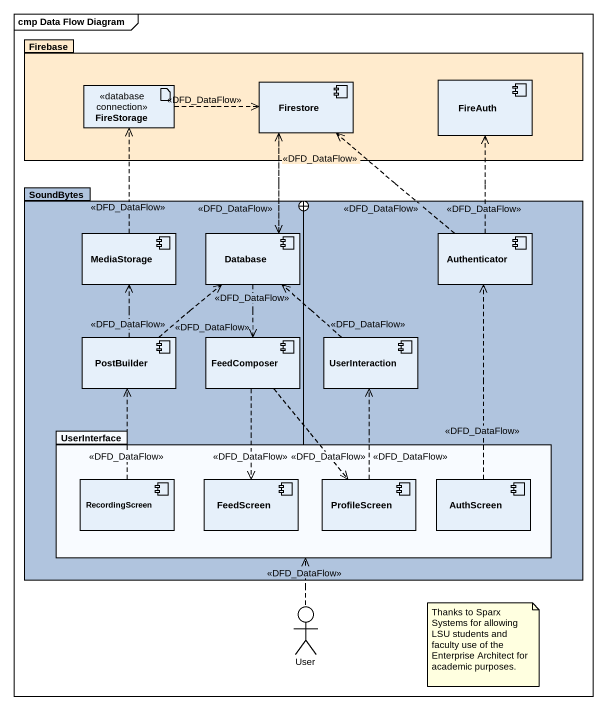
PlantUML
@startuml
mainframe cmp Data Flow Diagram
package Firebase #FFEBCD {
  artifact FireStorage <<database connection>>
  component Firestore
  component FireAuth
}
package SoundBytes #B0C4DE {
  component MediaStorage
  component "Database" as Database_
  component Authenticator
  component PostBuilder
  component FeedComposer
  component UserInteraction
  package UserInterface {
    component RecordingScreen
    component FeedScreen
    component ProfileScreen
    component AuthScreen
  }
}
actor User
FireStorage .right.> Firestore : <<DFD_DataFlow>>
Firestore ..> Database_ : <<DFD_DataFlow>>
MediaStorage .up.> FireStorage : <<DFD_DataFlow>>
Database_ .up.> Firestore : <<DFD_DataFlow>>
Database_ ..> FeedComposer : <<DFD_DataFlow>>
Authenticator .up.> Firestore : <<DFD_DataFlow>>
Authenticator .up.> FireAuth : <<DFD_DataFlow>>
PostBuilder .up.> MediaStorage : <<DFD_DataFlow>>
PostBuilder .up.> Database_ : <<DFD_DataFlow>>
FeedComposer ..> FeedScreen : <<DFD_DataFlow>>
FeedComposer ..> ProfileScreen : <<DFD_DataFlow>>
UserInteraction .up.> Database_ : <<DFD_DataFlow>>
UserInterface -up-+ SoundBytes
RecordingScreen .up.> PostBuilder : <<DFD_DataFlow>>
ProfileScreen .up.> UserInteraction : <<DFD_DataFlow>>
AuthScreen .up.> Authenticator : <<DFD_DataFlow>>
User .up.> UserInterface : <<DFD_DataFlow>>
note as N1
  Thanks to Sparx Systems for allowing LSU students and
  faculty use of the Enterprise Architect for academic purposes.
end note
@enduml
